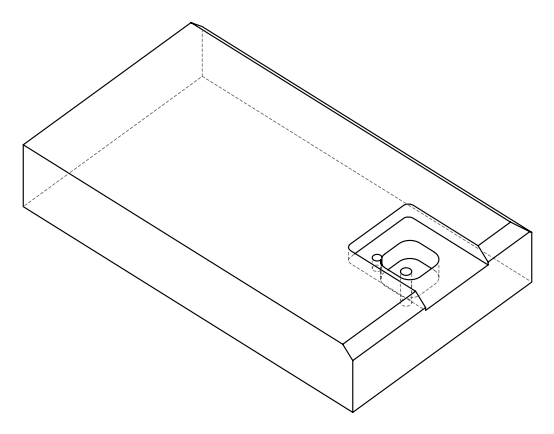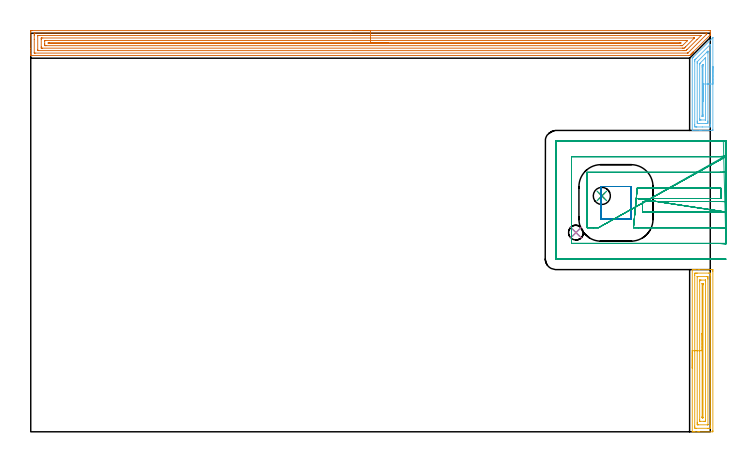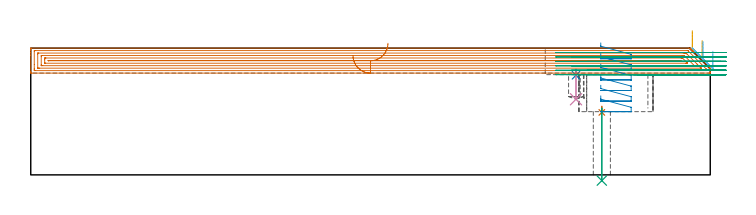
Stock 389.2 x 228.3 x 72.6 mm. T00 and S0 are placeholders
(PLAN: 9 operations, 5 tool changes, 41.5 min)
(1 SPOT_DRILL | STEP1HOLE | NXT0321_9005460120000 | 0.04 min | 3996 mm3)
(2 SPOT_DRILL_1 | STEP1POCKET | NXT0321_9005460120000 | 0.03 min | 1599 mm3)
(3 DRILL_THROUGH_HOLE_INTO_CENTER | STEP1HOLE | NXT0301_069 | 0.17 min | 2771 mm3)
(4 DRILL_BLIND_HOLE_INTO_CENTER | STEP1POCKET | NXT0301_056 | 0.07 min | 771 mm3)
(5 AREA_MILL | FG_CHAMFER_SURFACE | UGT0205_001 | 3.9 min | 6920 mm3)
(6 AREA_MILL_1 | FG_CHAMFER_SURFACE_1 | UGT0205_001 | 2.08 min | 4320 mm3)
(7 AREA_MILL_2 | FG_CHAMFER_SURFACE_2 | UGT0205_001 | 18.62 min | 39078 mm3)
(8 MILL_RECTANGULAR_POCKET | POCKET_RECTANGULAR_STRAIGHT | UGT0201_107 | Follow Part, ap 6.25, ae 75% | 1.73 min | 58408 mm3)
(9 MILL_SLOT | SLOT_PARTIAL_RECTANGULAR | NXT0201_011 | Follow Part, ap 3, ae 75% | 14.87 min | 85722 mm3)
(TOOL NXT0321_9005460120000 | NC Spot Drill, 142deg, 12mm, Carbide, Uncoated | D12 PA142 FL30 Z2)
(TOOL NXT0301_069 | Carbide Drill 9.8mm [860.1-0980-029A1-MM 2214] | D9.8 PA140 FL47 Z2)
(TOOL NXT0301_056 | Carbide Drill 8.5mm [860.1-0850-026A1-MM 2214] | D8.5 PA140 FL47 Z2)
(TOOL UGT0205_001 | Chamfer Mill 20 x 3 x 45 deg. | D20 FL50 Z2)
(TOOL UGT0201_107 | End Mill 25 mm | D25 FL25 Z2)
(TOOL NXT0201_011 | ENDMILL 12mm [2P460-1200-NA 1630] | D12 FL38 Z6)
(OP 1 SPOT_DRILL)
G17 G21 G94 G90
T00 M6
G54
G17 G0 G90 X327.1 Y135.1 S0 M3
G43 Z82.6 H0
G94 G81 G98 Z35.774 F250. R39.2
G80
M5
M2
(OP 2 SPOT_DRILL_1)
G17 G21 G94 G90
T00 M6
G54
G17 G0 G90 X312.3 Y114.1 S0 M3
G43 Z82.6 H0
G94 G81 G98 Z57.034 F250. R60.4
G80
M5
M2
(OP 3 DRILL_THROUGH_HOLE_INTO_CENTER)
G17 G21 G94 G90
T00 M6
G54
G17 G0 G90 X327.1 Y135.1 S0 M3
G43 Z82.6 H1
G94 G73 G98 Z-3.283 F250. Q7.897 R38.2
G80
M5
M2
(OP 4 DRILL_BLIND_HOLE_INTO_CENTER)
G17 G21 G94 G90
T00 M6
G54
G17 G0 G90 X312.3 Y114.1 S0 M3
G43 Z82.6 H1
G94 G81 G98 Z43.3 F250. R59.4
G80
M5
M2
(OP 5 AREA_MILL)
G17 G21 G94 G90
T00 M6
G54
G17 G0 G90 X378.9 Y36.45 S1061 M3
G43 Z82.6 H0
G94 G1 Y36.488 Z81.728 F250.
Y36.602 Z80.863
Y36.791 Z80.012
Y37.053 Z79.18
Y37.387 Z78.374
Y37.79 Z77.6
Y38.258 Z76.864
Y38.79 Z76.172
Y39.379 Z75.529
Y40.022 Z74.939
Y40.714 Z74.408
Y41.45 Z73.94
Y42.224 Z73.537
Y43.03 Z73.203
Y43.862 Z72.941
Y44.714 Z72.752
Y45.578 Z72.638
Y46.45 Z72.6
Y92.765
X378.903 Y92.89 Z72.588
X378.934 Y92.893 Z72.557
X379.242 Y92.9 Z72.257
X379.813 Z71.686
X380.353 Z71.142
X382.402 Z69.096
X383.021 Z68.473
X389.557 Z61.94
X390.137 Y92.897 Z61.36
X390.691 Y92.893 Z60.806
X390.693 Y92.877 Z60.804
X390.699 Y92.319 Z60.801
X390.7 Y91.755 Z60.8
Y0.58
X390.696 Y0.25 Z60.802
X390.691 Y0.01 Z60.806
X390.446 Y0. Z61.05
X383.021 Z68.473
X382.402 Z69.096
X382.132 Z69.365
X380.353 Z71.142
X379.813 Z71.686
X379.242 Z72.257
X378.936 Z72.555
X378.903 Y0.009 Z72.588
X378.9 Y0.135 Z72.6
Y46.45
X380.314 Z71.186
Y89.686
X380.316 Y90.538 Z71.184
X380.318 Y90.573 Z71.182
X380.353 Y90.89 Z71.147
X380.883 Y90.898 Z70.617
X381.242 Y90.899 Z70.258
X381.77 Y90.9 Z69.73
X388.358 Y90.899 Z63.142
X388.888 Y90.897 Z62.612
X389.247 Y90.89 Z62.253
X389.282 Y90.538 Z62.218
X389.284 Y90.501 Z62.216
X389.286 Y89.647 Z62.214
Y3.214
X389.284 Y2.362 Z62.216
X389.282 Y2.327 Z62.218
X389.247 Y2.01 Z62.253
X388.717 Y2.002 Z62.783
X388.358 Y2.001 Z63.142
X387.83 Y2. Z63.67
X381.242 Y2.001 Z70.258
X380.711 Y2.003 Z70.789
X380.353 Y2.01 Z71.147
X380.318 Y2.362 Z71.182
X380.316 Y2.399 Z71.184
X380.314 Y3.253 Z71.186
Y46.45
X381.728 Z69.772
X381.729 Y88.757 Z69.771
X381.73 Y88.858 Z69.77
X381.732 Y88.881 Z69.768
X381.734 Y88.887 Z69.766
X381.751 Y88.89 Z69.749
X381.846 Y88.896 Z69.654
X381.989 Y88.9 Z69.511
X387.326 Z64.174
X387.468 Y88.897 Z64.032
X387.611 Y88.893 Z63.889
X387.865 Y88.882 Z63.635
X387.867 Y88.757 Z63.633
X387.87 Y88.355 Z63.63
X387.871 Y87.866 Z63.629
Y87.462
Y4.143
X387.87 Y4.042 Z63.63
X387.868 Y4.019 Z63.632
X387.866 Y4.013 Z63.634
X387.849 Y4.01 Z63.651
X387.754 Y4.004 Z63.746
X387.611 Y4. Z63.889
X382.274 Z69.226
X382.132 Y4.003 Z69.368
X381.989 Y4.007 Z69.511
X381.735 Y4.018 Z69.765
X381.733 Y4.143 Z69.767
X381.73 Y4.545 Z69.77
X381.729 Y5.034 Z69.771
X381.728 Y5.438 Z69.772
Y46.45
X383.143 Z68.357
Y86.085
X383.149 Y86.847 Z68.351
X383.154 Y86.89 Z68.346
X383.199 Y86.894 Z68.301
X383.3 Y86.898 Z68.2
X383.504 Y86.9 Z67.996
X383.911 Z67.589
X386.313 Y86.898 Z65.187
X386.404 Y86.895 Z65.096
X386.444 Y86.89 Z65.056
X386.45 Y86.864 Z65.05
X386.457 Y86.207 Z65.043
Y86.085
Y6.815
X386.451 Y6.053 Z65.049
X386.446 Y6.01 Z65.054
X386.401 Y6.006 Z65.099
X386.3 Y6.002 Z65.2
X386.096 Y6. Z65.404
X385.689 Z65.811
X383.287 Y6.002 Z68.213
X383.196 Y6.005 Z68.304
X383.156 Y6.01 Z68.344
X383.15 Y6.036 Z68.35
X383.143 Y6.693 Z68.357
Y6.815
Y46.45
X384.557 Z66.943
Y84.546
X384.56 Y84.79 Z66.94
X384.562 Y84.859 Z66.938
X384.565 Y84.891 Z66.935
X384.577 Y84.893 Z66.923
X384.651 Y84.896 Z66.849
X384.8 Y84.897 Z66.7
X384.998 Y84.892 Z66.502
X385.027 Y84.89 Z66.473
X385.036 Y84.838 Z66.464
X385.039 Y84.709 Z66.461
X385.042 Y84.547 Z66.458
X385.043 Y84.303 Z66.457
Y84.06
Y8.353
X385.04 Y8.11 Z66.46
X385.038 Y8.041 Z66.462
X385.035 Y8.009 Z66.465
X385.022 Y8.007 Z66.478
X384.949 Y8.004 Z66.551
X384.8 Y8.003 Z66.7
X384.602 Y8.008 Z66.898
X384.573 Y8.01 Z66.927
X384.564 Y8.062 Z66.936
X384.561 Y8.191 Z66.939
X384.558 Y8.353 Z66.942
X384.557 Y8.597 Z66.943
Y8.84
Y46.45
Y47.322 Z66.981
Y48.186 Z67.095
Y49.038 Z67.284
Y49.87 Z67.546
Y50.676 Z67.88
Y51.45 Z68.283
Y52.186 Z68.752
Y52.878 Z69.283
Y53.521 Z69.872
Y54.11 Z70.515
Y54.642 Z71.207
Y55.11 Z71.943
Y55.513 Z72.717
Y55.847 Z73.523
Y56.109 Z74.355
Y56.298 Z75.207
Y56.412 Z76.072
Y56.45 Z76.943
G0 Z82.6
M5
M2
(OP 6 AREA_MILL_1)
G17 G21 G94 G90
T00 M6
G54
G17 G0 G90 X390.7 Y209.2 S1061 M3
G43 Z82.6 H0
Z70.8
G94 G1 Y209.162 Z69.928 F250.
Y209.048 Z69.064
Y208.859 Z68.212
Y208.597 Z67.38
Y208.263 Z66.574
Y207.86 Z65.8
Y207.392 Z65.064
Y206.86 Z64.372
Y206.271 Z63.729
Y205.628 Z63.14
Y204.936 Z62.608
Y204.2 Z62.14
Y203.426 Z61.737
Y202.62 Z61.403
Y201.788 Z61.141
Y200.937 Z60.952
Y200.072 Z60.838
Y199.2 Z60.8
Y173.098
X390.695 Y172.769 Z60.802
X390.691 Y172.61 Z60.805
X390.525 Y172.6 Z60.971
X383.911 Z67.583
X383.134 Z68.365
X383.021 Z68.477
X379.042 Z72.456
X378.913 Y172.606 Z72.582
X378.905 Y172.609 Z72.59
X378.9 Y172.656 Z72.6
Y213.799
X378.904 Y213.995 Z72.589
X378.98 Y214.081 Z72.517
X379.143 Y214.243 Z72.357
X379.229 Y214.329 Z72.27
X379.463 Y214.565 Z72.033
X379.583 Y214.684 Z71.915
X390.496 Y225.597 Z61.002
X390.581 Y225.682 Z60.915
X390.691 Y225.788 Z60.805
X390.696 Y225.748 Z60.803
X390.7 Y225.636 Z60.8
Y225.597
Y199.2
X389.286 Z62.214
Y175.714
X389.282 Y174.868 Z62.218
X389.28 Y174.835 Z62.22
X389.247 Y174.61 Z62.253
X388.626 Y174.602 Z62.874
X384.625 Y174.6 Z66.875
X381.511 Z69.989
X381.242 Y174.601 Z70.258
X380.619 Y174.604 Z70.881
X380.353 Y174.61 Z71.147
X380.32 Y174.868 Z71.18
X380.317 Y174.903 Z71.183
X380.314 Y175.753 Z71.186
Y175.791
Y212.068
X380.319 Y212.914 Z71.181
X380.32 Y212.947 Z71.18
X380.353 Y212.991 Z71.147
X380.754 Y213.4 Z70.746
X381.149 Y213.799 Z70.351
X389.18 Y221.829 Z62.32
X389.247 Y221.893 Z62.253
X389.272 Y221.912 Z62.228
X389.279 Y221.915 Z62.221
X389.281 Y221.877 Z62.219
X389.285 Y221.801 Z62.215
X389.286 Y221.763 Z62.214
Y221.724
Y199.2
X387.872 Z63.628
X387.871 Y178.006 Z63.629
Y177.522
X387.869 Y177.124 Z63.631
X387.865 Y176.638 Z63.635
X387.504 Y176.602 Z63.996
X387.468 Y176.601 Z64.032
X386.617 Y176.6 Z64.883
X383.059 Z68.441
X382.168 Y176.601 Z69.332
X382.132 Y176.604 Z69.368
X381.736 Y176.638 Z69.764
X381.732 Y177.035 Z69.768
X381.729 Y177.522 Z69.771
Y177.923
Y211.145
X381.73 Y211.545 Z69.77
X381.733 Y211.788 Z69.767
X381.735 Y211.907 Z69.765
X381.742 Y211.931 Z69.758
X381.767 Y211.96 Z69.733
X381.83 Y212.03 Z69.67
X387.303 Y217.503 Z64.197
X387.468 Y217.668 Z64.032
X387.75 Y217.943 Z63.75
X387.858 Y218.047 Z63.642
X387.865 Y217.923 Z63.635
X387.869 Y217.825 Z63.631
X387.871 Y217.339 Z63.629
X387.872 Y216.937 Z63.628
Y199.2
X386.457 Z65.043
Y178.91
X386.455 Y178.719 Z65.045
X386.452 Y178.625 Z65.048
X386.45 Y178.61 Z65.05
X386.431 Y178.606 Z65.069
X386.383 Y178.602 Z65.117
X383.911 Y178.6 Z67.589
X383.716 Y178.601 Z67.784
X383.186 Y178.608 Z68.314
X383.158 Y178.61 Z68.342
X383.15 Y178.63 Z68.35
X383.147 Y178.705 Z68.353
X383.144 Y178.86 Z68.356
X383.143 Y179.171 Z68.357
Y179.292
Y210.26
X383.145 Y210.642 Z68.355
X383.148 Y210.833 Z68.352
X383.149 Y210.877 Z68.351
X383.166 Y210.905 Z68.334
X383.212 Y210.955 Z68.288
X383.394 Y211.145 Z68.106
X386.173 Y213.924 Z65.327
X386.314 Y214.063 Z65.186
X386.443 Y214.186 Z65.057
X386.45 Y214.191 Z65.05
X386.452 Y214.167 Z65.048
X386.455 Y214.085 Z65.045
X386.457 Y213.92 Z65.043
Y213.799
Y199.2
X385.043 Z66.457
Y181.705
X385.04 Y181.062 Z66.46
X385.036 Y180.826 Z66.464
X385.025 Y180.61 Z66.475
X384.8 Y180.604 Z66.7
X384.645 Y180.603 Z66.855
X384.59 Y180.606 Z66.91
X384.564 Y180.61 Z66.936
X384.562 Y180.659 Z66.938
X384.559 Y180.82 Z66.941
X384.557 Y181.062 Z66.943
Y181.303
Y208.732
X384.558 Y209.375 Z66.942
X384.559 Y209.615 Z66.941
X384.564 Y209.854 Z66.936
X384.8 Y210.1 Z66.7
X384.88 Y210.181 Z66.62
X384.96 Y210.26 Z66.54
X384.995 Y210.289 Z66.505
X385.036 Y210.32 Z66.464
X385.039 Y210.26 Z66.461
X385.042 Y210.118 Z66.458
X385.043 Y210.018 Z66.457
Y209.375
Y199.2
Y198.328 Z66.495
Y197.464 Z66.609
Y196.612 Z66.798
Y195.78 Z67.06
Y194.974 Z67.394
Y194.2 Z67.797
Y193.464 Z68.265
Y192.772 Z68.796
Y192.129 Z69.386
Y191.54 Z70.029
Y191.009 Z70.721
Y190.54 Z71.457
Y190.137 Z72.231
Y189.803 Z73.037
Y189.541 Z73.869
Y189.352 Z74.72
Y189.238 Z75.585
Y189.2 Z76.457
G0 Z82.6
M5
M2
(OP 7 AREA_MILL_2)
G17 G21 G94 G90
T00 M6
G54
G17 G0 G90 X184.6 Y229.8 S1061 M3
G43 Z82.6 H0
Z68.3
G94 G1 X184.638 Z67.429 F250.
X184.752 Z66.564
X184.941 Z65.712
X185.203 Z64.88
X185.537 Z64.074
X185.94 Z63.3
X186.409 Z62.564
X186.94 Z61.872
X187.529 Z61.229
X188.172 Z60.64
X188.864 Z60.109
X189.6 Z59.64
X190.374 Z59.237
X191.18 Z58.903
X192.012 Z58.641
X192.864 Z58.452
X193.728 Z58.338
X194.6 Z58.3
X388.574
X388.766 Y229.798 Z58.302
X389.198 Y229.791 Z58.305
X389.2 Y229.645 Z58.452
Y228.406 Z59.689
Y227.608 Z60.491
Y227.52 Z60.578
X389.195 Y227.318 Z60.781
X389.19 Y227.299 Z60.799
X389.17 Y227.27 Z60.829
X388.98 Y227.078 Z61.018
X388.872 Y226.971 Z61.127
X388.655 Y226.755 Z61.344
X379.724 Y217.823 Z70.276
X379.681 Y217.78 Z70.318
X379.636 Y217.735 Z70.364
X379.431 Y217.531 Z70.568
X379.386 Y217.484 Z70.613
X379.338 Y217.437 Z70.662
X379.139 Y217.238 Z70.861
X379.091 Y217.189 Z70.908
X379.04 Y217.139 Z70.96
X378.846 Y216.946 Z71.153
X378.795 Y216.894 Z71.203
X378.742 Y216.841 Z71.258
X378.554 Y216.653 Z71.446
X378.5 Y216.599 Z71.498
X378.444 Y216.543 Z71.556
X378.261 Y216.361 Z71.738
X378.205 Y216.304 Z71.793
X378.146 Y216.245 Z71.854
X377.969 Y216.069 Z72.03
X377.91 Y216.008 Z72.088
X377.848 Y215.947 Z72.151
X377.67 Y215.77 Z72.329
X377.468 Y215.57 Z72.529
X377.401 Y215.506 Z72.592
X376.954 Y215.5 Z72.6
X0.179
X0.009 Y215.503 Z72.588
X0. Y215.526 Z72.565
Y215.906 Z72.193
Y216.186 Z71.914
Y216.894 Z71.201
Y218.134 Z69.963
Y219.551 Z68.545
Y229.026 Z59.072
X0.003 Y229.291 Z58.806
X0.009 Y229.792 Z58.306
X0.118 Y229.794 Z58.304
X0.626 Y229.8 Z58.3
X194.6
Y228.386 Z59.714
X386.787 Y228.385 Z59.715
X386.808
X387.19 Y228.368 Z59.732
X387.192 Y228.253 Z59.847
X387.191 Y228.005 Z60.095
X387.173 Y227.735 Z60.365
X386.968 Y227.52 Z60.58
X386.879 Y227.429 Z60.671
X376.647 Y217.198 Z70.902
X376.449 Y217.004 Z71.096
X376.374 Y216.936 Z71.164
X376.355 Y216.921 Z71.179
X376.332 Y216.919 Z71.181
X376.278 Y216.916 Z71.184
X376.06 Y216.914 Z71.186
X2.413 Y216.915 Z71.185
X2.392
X2.01 Y216.932 Z71.168
X2.007 Y217.047 Z71.053
X2.001 Y217.302 Z70.798
X2. Y224.83 Z63.27
Y227.044 Z61.056
Y227.52 Z60.58
X2.002 Y227.928 Z60.172
X2.01 Y228.339 Z59.761
X2.013 Y228.38 Z59.72
X2.032 Y228.381 Z59.719
X2.086 Y228.384 Z59.716
X2.195 Y228.385 Z59.715
X2.413 Y228.386 Z59.714
X194.6
Y226.971 Z61.129
X383.766
X383.842 Y226.97 Z61.13
X383.911 Y226.967 Z61.133
X383.947 Y226.965 Z61.135
X383.932 Y226.943 Z61.157
X383.899 Y226.902 Z61.198
X383.868 Y226.869 Z61.231
X381.583 Y224.582 Z63.518
X375.862 Y218.861 Z69.239
X375.664 Y218.665 Z69.435
X375.413 Y218.42 Z69.68
X375.329 Y218.34 Z69.76
X375.166 Y218.335 Z69.765
X374.61 Y218.33 Z69.77
X374.272 Y218.329 Z69.771
X373.718 Y218.328 Z69.772
X4.54 Y218.329 Z69.771
X4.201 Y218.332 Z69.768
X4.089 Y218.335 Z69.765
X4.01 Y218.34 Z69.76
X4.006 Y218.466 Z69.634
X4.002 Y218.665 Z69.435
X4. Y218.864 Z69.236
X4.001 Y226.833 Z61.267
X4.005 Y226.9 Z61.2
X4.01 Y226.952 Z61.148
X4.017 Y226.965 Z61.135
X4.032 Y226.966 Z61.134
X4.201 Y226.969 Z61.131
X4.756 Y226.971 Z61.129
X5.095
X194.6
Y225.557 Z62.543
X379.636
X379.831 Y225.556 Z62.544
X380.066 Y225.551 Z62.549
X380.09 Y225.549 Z62.551
X380.078 Y225.534 Z62.566
X380.047 Y225.498 Z62.602
X380.008 Y225.457 Z62.643
X379.97 Y225.418 Z62.682
X374.986 Y220.436 Z67.664
X374.625 Y220.086 Z68.014
X374.272 Y219.75 Z68.35
X374.074 Y219.747 Z68.353
X373.378 Y219.743 Z68.357
X373.184
X6.689
X6.117 Y219.745 Z68.355
X6.058 Y219.746 Z68.354
X6.022 Y219.749 Z68.351
X6.01 Y219.783 Z68.317
X6.006 Y219.996 Z68.104
X6. Y220.425 Z67.675
Y224.853 Z63.247
X6.003 Y225.301 Z62.799
X6.007 Y225.519 Z62.581
X6.01 Y225.543 Z62.557
X6.025 Y225.55 Z62.55
X6.083 Y225.554 Z62.546
X6.184 Y225.556 Z62.544
X6.883 Y225.557 Z62.543
X194.6
Y224.143 Z63.957
X375.166
X375.895 Y224.141 Z63.959
X376.06 Y224.139 Z63.961
X376.208 Y224.136 Z63.964
X376.079 Y223.978 Z64.122
X376.07 Y223.968 Z64.132
X373.378 Y221.277 Z66.823
X373.277 Y221.187 Z66.913
X373.238 Y221.164 Z66.936
X373.196 Y221.162 Z66.938
X373.014 Y221.159 Z66.941
X372.651 Y221.157 Z66.943
X372.484
X8.671 Y221.158 Z66.942
X8.504 Y221.159 Z66.941
X8.172 Y221.164 Z66.936
X8.01 Y221.175 Z66.925
X8.006 Y221.227 Z66.873
X8.004 Y221.322 Z66.778
X8. Y221.986 Z66.114
Y222.207 Z65.893
X8.002 Y223.755 Z64.345
X8.009 Y223.978 Z64.122
X8.015 Y224.136 Z63.964
X8.338 Y224.141 Z63.959
X8.505 Y224.142 Z63.958
X194.6 Y224.143 Z63.957
Y222.729 Z65.371
X372.117 Y222.728 Z65.372
X372.197 Y222.727 Z65.373
X372.354 Y222.722 Z65.378
X372.362 Y222.72 Z65.38
X372.357 Y222.712 Z65.388
X372.338 Y222.688 Z65.412
X372.301 Y222.651 Z65.449
X372.245 Y222.6 Z65.5
X372.225 Y222.584 Z65.516
X372.195 Y222.578 Z65.522
X372.113 Y222.575 Z65.525
X371.75 Y222.572 Z65.528
X371.59 Y222.571 Z65.529
X10.826 Y222.572 Z65.528
X10.458 Y222.574 Z65.526
X10.084 Y222.578 Z65.522
X10.01 Y222.584 Z65.516
X10.003 Y222.658 Z65.442
X10.007 Y222.706 Z65.394
X10.01 Y222.72 Z65.38
X10.021 Y222.722 Z65.378
X10.109 Y222.726 Z65.374
X10.299 Y222.728 Z65.372
X10.458 Y222.729 Z65.371
X194.6
X195.472 Z65.409
X196.337 Z65.523
X197.188 Z65.712
X198.02 Z65.974
X198.826 Z66.308
X199.6 Z66.711
X200.336 Z67.18
X201.028 Z67.711
X201.671 Z68.3
X202.26 Z68.943
X202.792 Z69.635
X203.26 Z70.371
X203.663 Z71.145
X203.997 Z71.951
X204.259 Z72.783
X204.448 Z73.635
X204.562 Z74.5
X204.6 Z75.371
G0 Z82.6
M5
M2
(OP 8 MILL_RECTANGULAR_POCKET)
G17 G21 G94 G90
T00 M6
G54
G17 G0 G90 X326.5 Y128.811 S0 M3
G43 Z82.6 H0
Z75.6
G94 G1 Y121.8 Z73.721 F250.
Y121.768 Z73.713
X326.526 Y121.726 Z73.699
X326.568 Y121.7 Z73.686
X343.832 Z69.06
X343.874 Y121.726 Z69.047
X343.9 Y121.768 Z69.034
Y121.8 Z69.025
Y131.1 Z66.533
Y140.4 F500.
X343.895 Y140.455
X343.855 Y140.495
X343.8 Y140.5
X326.6
X326.545 Y140.495
X326.505 Y140.455
X326.5 Y140.4
Y121.8
X326.505 Y121.745
X326.545 Y121.705
X326.6 Y121.7
X343.8
X343.855 Y121.705
X343.895 Y121.745
X343.9 Y121.8
Y131.1
Y132.1
G0 X326.5 Y128.811 Z69.533
G1 Y121.8 Z67.655 F250.
Y121.768 Z67.646
X326.526 Y121.726 Z67.633
X326.568 Y121.7 Z67.619
X343.832 Z62.994
X343.874 Y121.726 Z62.98
X343.9 Y121.768 Z62.967
Y121.8 Z62.959
Y131.1 Z60.467
Y140.4 F500.
X343.895 Y140.455
X343.855 Y140.495
X343.8 Y140.5
X326.6
X326.545 Y140.495
X326.505 Y140.455
X326.5 Y140.4
Y121.8
X326.505 Y121.745
X326.545 Y121.705
X326.6 Y121.7
X343.8
X343.855 Y121.705
X343.895 Y121.745
X343.9 Y121.8
Y131.1
Y132.1
G0 X326.5 Y128.811 Z63.467
G1 Y121.8 Z61.588 F250.
Y121.768 Z61.579
X326.526 Y121.726 Z61.566
X326.568 Y121.7 Z61.553
X343.832 Z56.927
X343.874 Y121.726 Z56.914
X343.9 Y121.768 Z56.9
Y121.8 Z56.892
Y131.1 Z54.4
Y140.4 F500.
X343.895 Y140.455
X343.855 Y140.495
X343.8 Y140.5
X326.6
X326.545 Y140.495
X326.505 Y140.455
X326.5 Y140.4
Y121.8
X326.505 Y121.745
X326.545 Y121.705
X326.6 Y121.7
X343.8
X343.855 Y121.705
X343.895 Y121.745
X343.9 Y121.8
Y131.1
Y132.1
G0 X326.5 Y128.811 Z57.4
G1 Y121.8 Z55.521 F250.
Y121.768 Z55.513
X326.526 Y121.726 Z55.499
X326.568 Y121.7 Z55.486
X343.832 Z50.86
X343.874 Y121.726 Z50.847
X343.9 Y121.768 Z50.834
Y121.8 Z50.825
Y131.1 Z48.333
Y140.4 F500.
X343.895 Y140.455
X343.855 Y140.495
X343.8 Y140.5
X326.6
X326.545 Y140.495
X326.505 Y140.455
X326.5 Y140.4
Y121.8
X326.505 Y121.745
X326.545 Y121.705
X326.6 Y121.7
X343.8
X343.855 Y121.705
X343.895 Y121.745
X343.9 Y121.8
Y131.1
Y132.1
G0 X326.5 Y128.811 Z51.333
G1 Y121.8 Z49.455 F250.
Y121.768 Z49.446
X326.526 Y121.726 Z49.433
X326.568 Y121.7 Z49.42
X343.832 Z44.794
X343.874 Y121.726 Z44.78
X343.9 Y121.768 Z44.767
Y121.8 Z44.759
Y131.1 Z42.267
Y140.4 F500.
X343.895 Y140.455
X343.855 Y140.495
X343.8 Y140.5
X326.6
X326.545 Y140.495
X326.505 Y140.455
X326.5 Y140.4
Y121.8
X326.505 Y121.745
X326.545 Y121.705
X326.6 Y121.7
X343.8
X343.855 Y121.705
X343.895 Y121.745
X343.9 Y121.8
Y131.1
Y132.1
G0 X326.5 Y128.811 Z45.267
G1 Y121.8 Z43.388 F250.
Y121.768 Z43.379
X326.526 Y121.726 Z43.366
X326.568 Y121.7 Z43.353
X343.832 Z38.727
X343.874 Y121.726 Z38.714
X343.9 Y121.768 Z38.701
Y121.8 Z38.692
Y131.1 Z36.2
Y140.4 F500.
X343.895 Y140.455
X343.855 Y140.495
X343.8 Y140.5
X326.6
X326.545 Y140.495
X326.505 Y140.455
X326.5 Y140.4
Y121.8
X326.505 Y121.745
X326.545 Y121.705
X326.6 Y121.7
X343.8
X343.855 Y121.705
X343.895 Y121.745
X343.9 Y121.8
Y131.1
Y132.1
G0 Z82.6
M5
M2
(OP 9 MILL_SLOT)
G17 G21 G94 G90
T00 M6
G54
G17 G0 G90 X398.197 Y131.728 S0 M3
G43 Z82.6 H1
Z70.067
G94 G1 X395.2 Y131.866 F250.
G3 X393.692 Y131.9 R33. F500.
G1 X350.4
Y125.9
X393.692
G2 X395.2 Y125.858 R27.
G1 X398.195 Y125.69 F250.
X347.4 Y133.6 F500.
X350.4 F250.
X393.682 F500.
G3 X395.2 Y133.635 R33.
G1 Y139.643
G2 X393.682 Y139.6 R27.
G1 X350.401
X347.401 F250.
X345.219 Y116.9 F500.
X348.219 F250.
X393.692 F500.
G2 X395.2 Y116.837 R18.
G1 X398.189 Y116.585 F250.
Y148.917
X395.2 Y148.664
G2 X393.682 Y148.6 R18. F500.
G1 X318.7
Y116.9
X322.167
X325.167 F250.
X398.157 Y158.235 F500.
X395.2 Y157.729 F250.
G2 X393.682 Y157.6 R9. F500.
G1 X309.7
Y107.9
X393.692
G2 X395.2 Y107.773 R9.
G1 X398.158 Y107.27 F250.
X396.682 Y166.6
X393.682
X300.9 F500.
G3 X300.7 Y166.4 R0.2
G1 Y99.1
G3 X300.9 Y98.9 R0.2
G1 X393.692
X396.692 F250.
G0 X398.2 Y131.863 Z67.533
G1 X395.2 Y131.898
G3 X394.816 Y131.9 R33. F500.
G1 X350.4
Y125.9
X394.816
G2 X395.2 Y125.897 R27.
G1 X398.2 Y125.855 F250.
X347.4 Y133.6 F500.
X350.4 F250.
X394.817 F500.
G3 X395.2 Y133.602 R33.
G1 Y139.603
G2 X394.817 Y139.6 R27.
G1 X350.401
X347.401 F250.
X345.219 Y116.9 F500.
X348.219 F250.
X394.816 F500.
G2 X395.2 Y116.896 R18.
G1 X398.199 Y116.832 F250.
Y148.668
X395.2 Y148.604
G2 X394.817 Y148.6 R18. F500.
G1 X318.7
Y116.9
X322.167
X325.167 F250.
X398.197 Y157.736 F500.
X395.2 Y157.608 F250.
G2 X394.817 Y157.6 R9. F500.
G1 X309.7
Y107.9
X394.816
G2 X395.2 Y107.892 R9.
G1 X398.197 Y107.764 F250.
X397.817 Y166.6
X394.817
X300.9 F500.
G3 X300.7 Y166.4 R0.2
G1 Y99.1
G3 X300.9 Y98.9 R0.2
G1 X394.816
X397.816 F250.
G0 X398.2 Y131.9 Z65.
G1 X395.2
X350.4 F500.
Y125.9
X395.2
X398.2 F250.
X347.4 Y133.6 F500.
X350.4 F250.
X395.2 F500.
Y139.6
X350.401
X347.401 F250.
X345.219 Y116.9 F500.
X348.219 F250.
X395.2 F500.
X398.2 F250.
Y148.6
X395.2
X318.7 F500.
Y116.9
X322.167
X325.167 F250.
X398.2 Y157.6 F500.
X395.2 F250.
X309.7 F500.
Y107.9
X395.2
X398.2 F250.
Y166.6
X395.2
X300.9 F500.
G3 X300.7 Y166.4 R0.2
G1 Y99.1
G3 X300.9 Y98.9 R0.2
G1 X395.2
X398.2 F250.
G0 Y131.9 Z62.467
G1 X395.2
X350.4 F500.
Y125.9
X395.2
X398.2 F250.
X347.4 Y133.6 F500.
X350.4 F250.
X395.2 F500.
Y139.6
X350.401
X347.401 F250.
X345.219 Y116.9 F500.
X348.219 F250.
X395.2 F500.
X398.2 F250.
Y148.6
X395.2
X318.7 F500.
Y116.9
X322.167
X325.167 F250.
X398.2 Y157.6 F500.
X395.2 F250.
X309.7 F500.
Y107.9
X395.2
X398.2 F250.
Y166.6
X395.2
X300.9 F500.
G3 X300.7 Y166.4 R0.2
G1 Y99.1
G3 X300.9 Y98.9 R0.2
G1 X395.2
X398.2 F250.
G0 Y131.9 Z59.933
G1 X395.2
X350.4 F500.
Y125.9
X395.2
X398.2 F250.
X347.4 Y133.6 F500.
X350.4 F250.
X395.2 F500.
Y139.6
X350.401
X347.401 F250.
X345.219 Y116.9 F500.
X348.219 F250.
X395.2 F500.
X398.2 F250.
Y148.6
X395.2
X318.7 F500.
Y116.9
X322.167
X325.167 F250.
X398.2 Y157.6 F500.
X395.2 F250.
X309.7 F500.
Y107.9
X395.2
X398.2 F250.
Y166.6
X395.2
X300.9 F500.
G3 X300.7 Y166.4 R0.2
G1 Y99.1
G3 X300.9 Y98.9 R0.2
G1 X395.2
X398.2 F250.
G0 Y131.9 Z57.4
G1 X395.2
X350.4 F500.
Y125.9
X395.2
X398.2 F250.
X347.4 Y133.6 F500.
X350.4 F250.
X395.2 F500.
Y139.6
X350.401
X347.401 F250.
X345.219 Y116.9 F500.
X348.219 F250.
X395.2 F500.
X398.2 F250.
Y148.6
X395.2
X318.7 F500.
Y116.9
X322.18
X325.18 F250.
X398.2 Y157.6 F500.
X395.2 F250.
X309.7 F500.
Y107.9
X395.2
X398.2 F250.
Y166.6
X395.2
X300.9 F500.
G3 X300.7 Y166.4 R0.2
G1 Y99.1
G3 X300.9 Y98.9 R0.2
G1 X395.2
X398.2 F250.
G0 Z82.6
M5
M2
